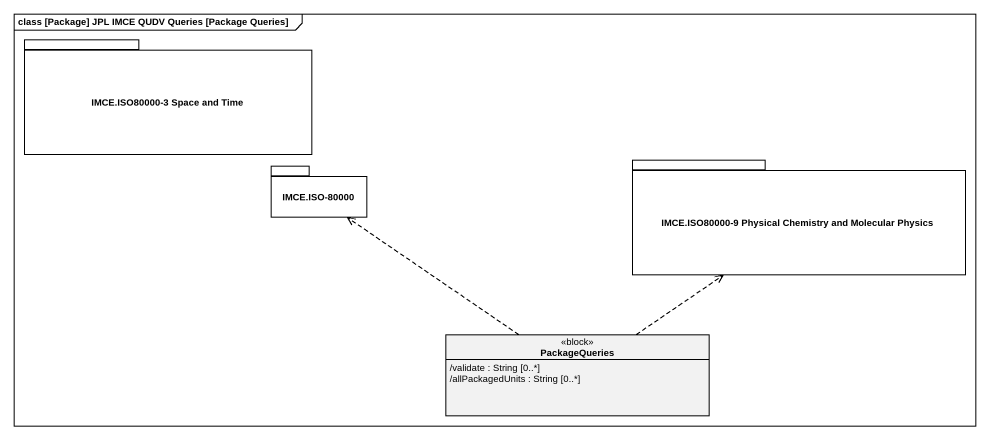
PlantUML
@startuml
mainframe class [Package] JPL IMCE QUDV Queries [Package Queries]
hide circle
hide empty members
package "IMCE.ISO80000-3 Space and Time" as IMCE_ISO80000_3_Space_and {
}
package "IMCE.ISO-80000" as IMCE_ISO_80000 {
}
package "IMCE.ISO80000-9 Physical Chemistry and Molecular Physics" as IMCE_ISO80000_9_Physical {
}
class PackageQueries <<block>> {
  /validate : String [0..*]
  /allPackagedUnits : String [0..*]
}
PackageQueries .up.> IMCE_ISO_80000
PackageQueries .up.> IMCE_ISO80000_9_Physical
@enduml
